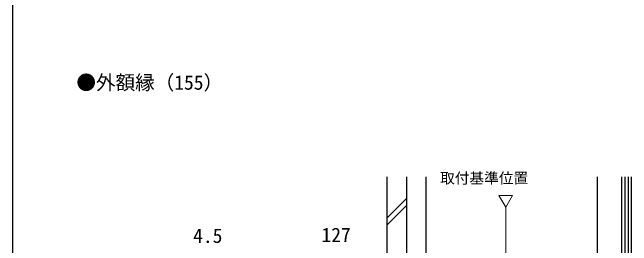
# Model space of a CAD drawing. Units: millimetres, scale not verified. Extents: x -525 to 525, y -785 to 780.
# Drawn here: x -525 to -145.3, y -252.8 to -110 of the extents above; entities that cross this region are included whole.
import ezdxf
from ezdxf.enums import TextEntityAlignment as Align

# ---------------------------------------------------------------- set-up
doc = ezdxf.new("R2010")
doc.units = ezdxf.units.MM
doc.header["$LTSCALE"] = 4
for name, color, linetype in [('0-1_USER1', 1, 'Continuous'), ('0-6_YKK_ZWAK', 7, 'Continuous'), ('0-7_YSS_K', 3, 'Continuous')]:
    doc.layers.add(name, color=color, linetype=linetype)
doc.layers.add('0-3_YKK_12', color=1, linetype='Continuous', lineweight=18)
doc.layers.add('0-5_YKK_D', color=6, linetype='Continuous', lineweight=18)
doc.styles.add('ＭＳ ゴシック', font='')
doc.styles.get('ＭＳ ゴシック').set_extended_font_data('MS Gothic')

msp = doc.modelspace()

# ---------------------------------------------------------------- linework, layer by layer
at = {"layer": '0-3_YKK_12'}
for p, q in [((-226.686, -222.017), (-218.296, -222.017)), ((-222.491, -229.283), (-226.686, -222.017)), ((-222.491, -229.283), (-218.296, -222.017)), ((-222.491, -519.764), (-222.491, -229.283))]:
    msp.add_line(p, q, dxfattribs=at)
at = {"layer": '0-6_YKK_ZWAK'}
msp.add_line((-525, 745.4), (-525, -784.6), dxfattribs=at)
at = {"layer": '0-7_YSS_K'}
for p, q in [((-295.291, -210.743), (-295.291, -307.759)), ((-283.291, -210.743), (-283.291, -307.759)), ((-271.291, -362.259), (-271.291, -210.743)), ((-166.291, -407.259), (-166.291, -210.743)), ((-151.291, -413.259), (-151.291, -210.743)), ((-149.291, -413.259), (-149.291, -210.743)), ((-147.291, -413.259), (-147.291, -210.743)), ((-145.291, -413.259), (-145.291, -210.743)), ((-283.291, -223.977), (-295.291, -235.977)), ((-295.291, -240.22), (-283.291, -228.22))]:
    msp.add_line(p, q, dxfattribs=at)

# ---------------------------------------------------------------- texts
at = {"layer": '0-1_USER1', "color": 3, "style": 'ＭＳ ゴシック'}
msp.add_text('●外額縁（155）', height=8.798, dxfattribs=at).set_placement((-485.74, -159.976), align=Align.BOTTOM_LEFT)
at = {"layer": '0-1_USER1', "style": 'ＭＳ ゴシック'}
msp.add_text('取付基準位置', height=6.598, dxfattribs=at).set_placement((-262.728, -216.755), align=Align.BOTTOM_LEFT)
at = {"layer": '0-5_YKK_D', "style": 'ＭＳ ゴシック'}
msp.add_text('4.5', height=8.798, dxfattribs=at).set_placement((-414.154, -253.759), align=Align.BOTTOM_LEFT)
at = {"layer": '0-5_YKK_D', "color": 30, "style": 'ＭＳ ゴシック'}
msp.add_text('127', height=8.798, dxfattribs=at).set_placement((-335.457, -253.259), align=Align.BOTTOM_LEFT)

doc.saveas('drawing.dxf')
